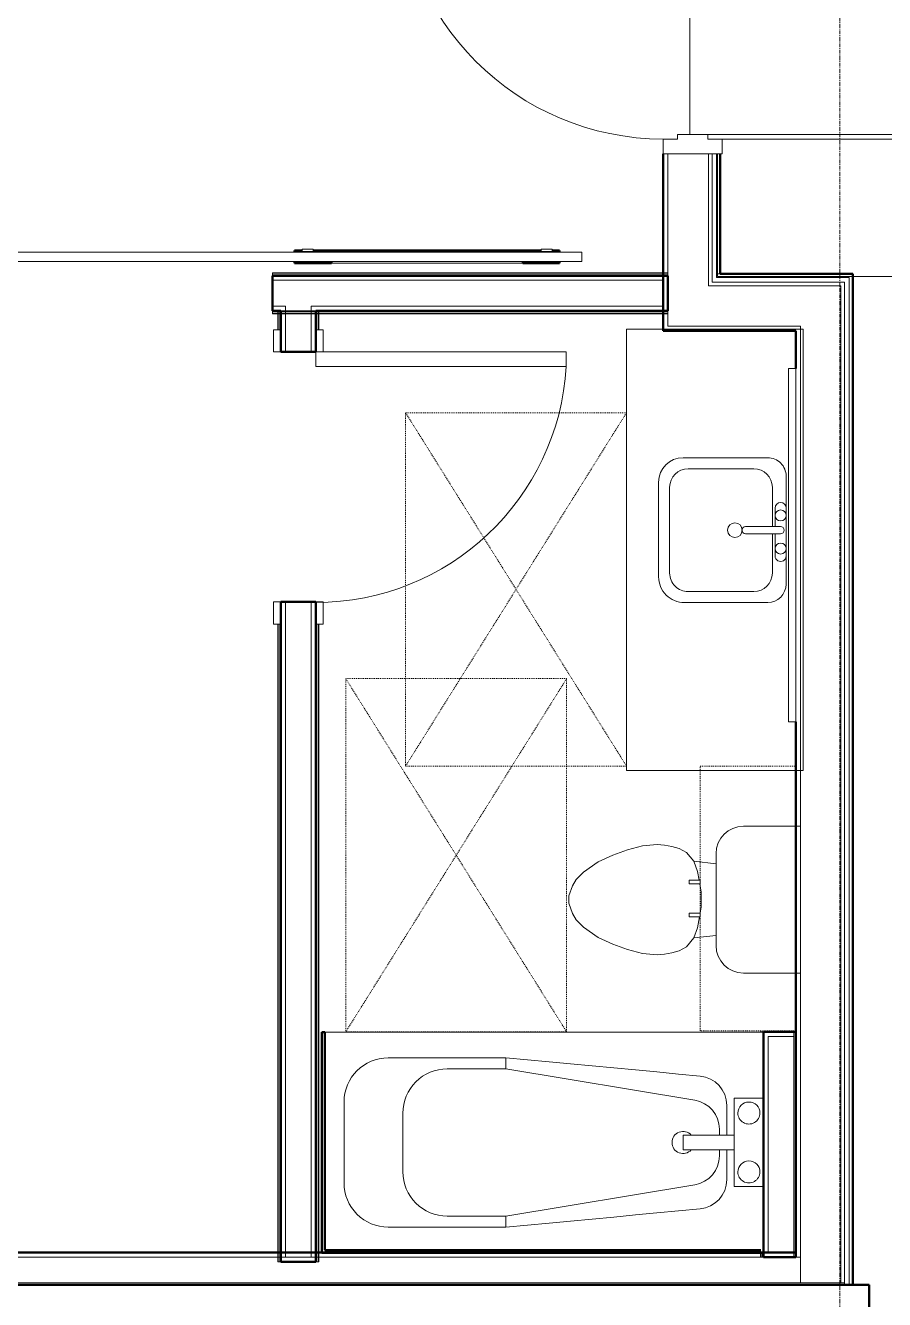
# Model space of a CAD drawing. Header units: inches. Extents: x -4235 to -464, y 9767 to 12344.
# Drawn here: x -3591.9 to -3475.2, y 11549 to 11722.1 of the extents above; entities that cross this region are included whole.
import ezdxf

# ---------------------------------------------------------------- set-up
doc = ezdxf.new("R2010")
doc.units = ezdxf.units.IN
doc.header["$MEASUREMENT"] = 0
doc.linetypes.add('Dash', pattern=[0.25, 0.125, -0.125])
doc.linetypes.add('Grid Line 1_2_', pattern=[0.875, 0.5, -0.125, 0.125, -0.125])
for name, color, linetype, lineweight in [('0-1', 7, 'Continuous', 5), ('0-2', 254, 'Continuous', 9), ('0-3', 7, 'Continuous', 9), ('A-DOOR-1', 7, 'Continuous', 9), ('A-DOOR-2', 130, 'Continuous', 20), ('A-DOOR-3', 250, 'Continuous', 50), ('A-DOOR-FRAM-1', 130, 'Continuous', 20), ('A-FLOR-2', 254, 'Continuous', 9), ('A-FLOR-3', 7, 'Continuous', 9), ('A-FLOR-4', 192, 'Continuous', 9), ('A-GENM-HDLN-1', 7, 'Dash', 9), ('A-WALL-1', 250, 'Continuous', 50), ('A-WALL-2', 50, 'Continuous', 13), ('A-WALL-3', 10, 'Continuous', 9), ('A-WALL-4', 254, 'Continuous', 9), ('A-WALL-5', 7, 'Continuous', 9), ('I-WALL-1', 250, 'Continuous', 50), ('I-WALL-2', 10, 'Continuous', 9), ('I-WALL-3', 254, 'Continuous', 9), ('P-SANR-FIXT-1', 7, 'Continuous', 9), ('P-SANR-FIXT-2', 10, 'Continuous', 9), ('P-SANR-FIXT-3', 254, 'Continuous', 9), ('Q-CASE-1', 10, 'Continuous', 9), ('Q-CASE-2', 254, 'Continuous', 9), ('Q-CASE-3', 7, 'Continuous', 9), ('Q-CASE-4', 7, 'Dash', 9), ('S-GRID-1', 1, 'Grid Line 1_2_', 9)]:
    doc.layers.add(name, color=color, linetype=linetype, lineweight=lineweight)

# ---------------------------------------------------------------- blocks, each defined once
blk = doc.blocks.new('Basic Wall _ INT - W4BØF - _5_8 GYP - 2X4 WOOD_BATT_ - 5_8 GYP_ - ___-2693883-BACKGROUND - 2ND FLOOR')
at = {"layer": 'A-WALL-3'}
for p, q in [((-3595.98, 11683.36), (-3595.98, 11683.34)), ((-3595.98, 11683.24), (-3595.98, 11683.3)), ((-3595.98, 11682.95), (-3595.98, 11683.24)), ((-3595.98, 11683.22), (-3595.98, 11683.16)), ((-3595.98, 11683.16), (-3595.98, 11683.01)), ((-3595.98, 11683.01), (-3595.98, 11682.95)), ((-3595.69, 11683.01), (-3595.75, 11683.01)), ((-3595.57, 11683.01), (-3595.65, 11683.01)), ((-3557.55, 11683.01), (-3557.66, 11683.01)), ((-3557.46, 11683.01), (-3557.54, 11683.01)), ((-3557.4, 11683.01), (-3557.45, 11683.01)), ((-3557.25, 11683.36), (-3552.5, 11683.36)), ((-3556.66, 11683.01), (-3557.25, 11683.01)), ((-3556.4, 11683.01), (-3556.62, 11683.01)), ((-3553.12, 11683.01), (-3556.37, 11683.01)), ((-3552.5, 11683.01), (-3553.08, 11683.01)), ((-3552.3, 11683.01), (-3552.35, 11683.01)), ((-3552.21, 11683.01), (-3552.3, 11683.01)), ((-3552.09, 11683.01), (-3552.2, 11683.01)), ((-3505.3, 11683.36), (-3504.68, 11683.36)), ((-3504.68, 11683.01), (-3505.3, 11683.01)), ((-3504.68, 11683.34), (-3504.68, 11683.36)), ((-3504.68, 11683.16), (-3504.68, 11683.22)), ((-3504.68, 11683.01), (-3504.68, 11683.16)), ((-3504.68, 11682.95), (-3504.68, 11683.01))]:
    blk.add_line(p, q, dxfattribs=at)
at = {"layer": 'A-WALL-4'}
for p, q in [((-3595.98, 11683.32), (-3595.98, 11683.36)), ((-3595.98, 11683.36), (-3594.38, 11683.36)), ((-3595.98, 11683.3), (-3595.98, 11683.32)), ((-3595.69, 11682.95), (-3595.75, 11682.95)), ((-3595.57, 11682.95), (-3595.65, 11682.95)), ((-3594.38, 11683.01), (-3595.57, 11683.01)), ((-3594.38, 11683.34), (-3594.38, 11683.36)), ((-3594.38, 11683.16), (-3594.38, 11683.22)), ((-3594.38, 11683.01), (-3594.38, 11683.16)), ((-3594.38, 11682.95), (-3594.38, 11683.01)), ((-3558.38, 11683.36), (-3558.38, 11683.34)), ((-3558.38, 11683.36), (-3557.25, 11683.36)), ((-3558.38, 11683.22), (-3558.38, 11683.16)), ((-3558.38, 11683.16), (-3558.38, 11683.01)), ((-3558.38, 11683.01), (-3558.38, 11682.95)), ((-3557.66, 11683.01), (-3558.38, 11683.01)), ((-3557.55, 11682.95), (-3557.66, 11682.95)), ((-3557.46, 11682.95), (-3557.54, 11682.95)), ((-3557.4, 11682.95), (-3557.45, 11682.95)), ((-3557.25, 11683.24), (-3556.64, 11683.24)), ((-3556.37, 11682.95), (-3557.25, 11682.95)), ((-3556.62, 11683.24), (-3553.12, 11683.24)), ((-3552.5, 11682.95), (-3556.36, 11682.95)), ((-3553.11, 11683.24), (-3552.5, 11683.24)), ((-3552.5, 11683.36), (-3505.3, 11683.36)), ((-3552.3, 11682.95), (-3552.35, 11682.95)), ((-3552.21, 11682.95), (-3552.3, 11682.95)), ((-3552.09, 11682.95), (-3552.2, 11682.95)), ((-3505.3, 11683.01), (-3552.09, 11683.01)), ((-3505.3, 11683.24), (-3504.68, 11683.24)), ((-3504.68, 11682.95), (-3505.3, 11682.95)), ((-3504.68, 11683.36), (-3504.68, 11683.32)), ((-3504.68, 11683.32), (-3504.68, 11683.3)), ((-3504.68, 11683.3), (-3504.68, 11683.28)), ((-3504.68, 11683.28), (-3504.68, 11683.24)), ((-3504.68, 11683.24), (-3504.68, 11683.24)), ((-3504.68, 11683.24), (-3504.68, 11683.22)), ((-3504.68, 11683.22), (-3504.68, 11683.16)), ((-3504.68, 11683.16), (-3504.68, 11683.07)), ((-3504.68, 11683.07), (-3504.68, 11682.95))]:
    blk.add_line(p, q, dxfattribs=at)
at = {"layer": 'A-WALL-5'}
for p, q in [((-3595.98, 11683.24), (-3594.38, 11683.24)), ((-3594.38, 11682.95), (-3595.57, 11682.95)), ((-3594.38, 11683.36), (-3594.38, 11683.32)), ((-3594.38, 11683.32), (-3594.38, 11683.24)), ((-3594.38, 11683.24), (-3594.38, 11682.95)), ((-3558.38, 11683.32), (-3558.38, 11683.36)), ((-3558.38, 11683.24), (-3558.38, 11683.32)), ((-3558.38, 11683.24), (-3557.25, 11683.24)), ((-3558.38, 11682.95), (-3558.38, 11683.24)), ((-3557.66, 11682.95), (-3558.38, 11682.95)), ((-3552.5, 11683.24), (-3505.3, 11683.24)), ((-3505.3, 11682.95), (-3552.09, 11682.95))]:
    blk.add_line(p, q, dxfattribs=at)
blk = doc.blocks.new('Basic Wall _ INT - W4BØF - _5_8 GYP - 2X4 WOOD_BATT_ - 5_8 GYP_ - ___-2693884-BACKGROUND - 2ND FLOOR')
at = {"layer": 'A-WALL-3'}
for p, q in [((-3595.98, 11688.24), (-3595.98, 11688.53)), ((-3595.98, 11688.53), (-3595.98, 11688.47)), ((-3595.98, 11688.47), (-3595.98, 11688.32)), ((-3595.98, 11688.32), (-3595.98, 11688.25)), ((-3595.98, 11688.18), (-3595.98, 11688.24)), ((-3595.98, 11688.14), (-3595.98, 11688.11)), ((-3595.57, 11688.47), (-3595.74, 11688.47)), ((-3504.68, 11688.47), (-3505.3, 11688.47)), ((-3504.68, 11688.47), (-3504.68, 11688.53)), ((-3504.68, 11688.32), (-3504.68, 11688.41)), ((-3504.68, 11688.25), (-3504.68, 11688.32)), ((-3504.68, 11688.11), (-3504.68, 11688.14)), ((-3505.3, 11688.11), (-3504.68, 11688.11))]:
    blk.add_line(p, q, dxfattribs=at)
at = {"layer": 'A-WALL-4'}
for p, q in [((-3595.98, 11688.16), (-3595.98, 11688.18)), ((-3595.98, 11688.11), (-3595.98, 11688.16)), ((-3595.57, 11688.53), (-3595.74, 11688.53)), ((-3594.38, 11688.47), (-3595.57, 11688.47)), ((-3594.38, 11688.47), (-3594.38, 11688.53)), ((-3594.38, 11688.32), (-3594.38, 11688.47)), ((-3594.38, 11688.25), (-3594.38, 11688.32)), ((-3594.38, 11688.11), (-3594.38, 11688.14)), ((-3558.38, 11688.53), (-3558.38, 11688.47)), ((-3558.38, 11688.47), (-3558.38, 11688.32)), ((-3505.3, 11688.47), (-3558.38, 11688.47)), ((-3558.38, 11688.32), (-3558.38, 11688.25)), ((-3558.38, 11688.14), (-3558.38, 11688.11)), ((-3504.68, 11688.53), (-3505.3, 11688.53)), ((-3504.68, 11688.24), (-3505.3, 11688.24)), ((-3504.68, 11688.53), (-3504.68, 11688.43)), ((-3504.68, 11688.41), (-3504.68, 11688.32)), ((-3504.68, 11688.32), (-3504.68, 11688.26)), ((-3504.68, 11688.26), (-3504.68, 11688.24)), ((-3504.68, 11688.24), (-3504.68, 11688.23)), ((-3504.68, 11688.24), (-3504.68, 11688.24)), ((-3504.68, 11688.23), (-3504.68, 11688.22)), ((-3504.68, 11688.22), (-3504.68, 11688.2)), ((-3504.68, 11688.2), (-3504.68, 11688.18)), ((-3504.68, 11688.18), (-3504.68, 11688.16)), ((-3504.68, 11688.16), (-3504.68, 11688.11)), ((-3595.98, 11688.11), (-3594.38, 11688.11)), ((-3558.38, 11688.11), (-3505.3, 11688.11))]:
    blk.add_line(p, q, dxfattribs=at)
at = {"layer": 'A-WALL-5'}
for p, q in [((-3594.38, 11688.24), (-3595.98, 11688.24)), ((-3594.38, 11688.53), (-3595.57, 11688.53)), ((-3594.38, 11688.53), (-3594.38, 11688.24)), ((-3594.38, 11688.24), (-3594.38, 11688.16)), ((-3594.38, 11688.16), (-3594.38, 11688.11)), ((-3558.38, 11688.24), (-3558.38, 11688.53)), ((-3505.3, 11688.53), (-3558.38, 11688.53)), ((-3505.3, 11688.24), (-3558.38, 11688.24)), ((-3558.38, 11688.16), (-3558.38, 11688.24)), ((-3558.38, 11688.11), (-3558.38, 11688.16))]:
    blk.add_line(p, q, dxfattribs=at)
blk = doc.blocks.new('Basic Wall _ INT - W4BØF - _5_8 GYP - 2X4 WOOD_BATT_ - 5_8 GYP_ - ___-2693886-BACKGROUND - 2ND FLOOR')
at = {"layer": 'A-WALL-3'}
for p, q in [((-3552.47, 11683.36), (-3552.5, 11683.36)), ((-3552.43, 11683.36), (-3552.37, 11683.36)), ((-3552.37, 11683.36), (-3552.09, 11683.36)), ((-3552.3, 11683.36), (-3552.36, 11683.36)), ((-3552.15, 11683.36), (-3552.29, 11683.36)), ((-3552.09, 11683.36), (-3552.15, 11683.36)), ((-3552.15, 11683.21), (-3552.15, 11683.16)), ((-3552.15, 11683.15), (-3552.15, 11683.07)), ((-3552.15, 11683.06), (-3552.15, 11682.95)), ((-3552.5, 11677.78), (-3552.5, 11680.78)), ((-3552.5, 11640.78), (-3552.5, 11643.78)), ((-3552.5, 11554.11), (-3552.5, 11555.36)), ((-3552.15, 11555.36), (-3552.15, 11554.11)), ((-3552.5, 11554.11), (-3552.47, 11554.11)), ((-3552.36, 11554.11), (-3552.3, 11554.11)), ((-3552.29, 11554.11), (-3552.15, 11554.11)), ((-3552.15, 11554.11), (-3552.09, 11554.11))]:
    blk.add_line(p, q, dxfattribs=at)
at = {"layer": 'A-WALL-4'}
for p, q in [((-3552.5, 11683.36), (-3552.46, 11683.36)), ((-3552.5, 11680.78), (-3552.5, 11683.36)), ((-3552.46, 11683.36), (-3552.43, 11683.36)), ((-3552.15, 11682.95), (-3552.15, 11680.78)), ((-3552.09, 11683.21), (-3552.09, 11683.16)), ((-3552.09, 11683.15), (-3552.09, 11683.07)), ((-3552.09, 11683.06), (-3552.09, 11682.95)), ((-3552.5, 11555.36), (-3552.5, 11640.78)), ((-3552.15, 11640.78), (-3552.15, 11555.36)), ((-3552.37, 11554.11), (-3552.37, 11555.36)), ((-3552.09, 11555.36), (-3552.09, 11554.11)), ((-3552.46, 11554.11), (-3552.5, 11554.11)), ((-3552.38, 11554.11), (-3552.46, 11554.11)), ((-3552.37, 11554.11), (-3552.38, 11554.11)), ((-3552.2, 11554.11), (-3552.37, 11554.11)), ((-3552.09, 11554.11), (-3552.2, 11554.11))]:
    blk.add_line(p, q, dxfattribs=at)
at = {"layer": 'A-WALL-5'}
for p, q in [((-3552.37, 11680.78), (-3552.37, 11683.36)), ((-3552.09, 11682.95), (-3552.09, 11680.78)), ((-3552.37, 11555.36), (-3552.37, 11640.78)), ((-3552.09, 11640.78), (-3552.09, 11555.36))]:
    blk.add_line(p, q, dxfattribs=at)
blk = doc.blocks.new('Basic Wall _ INT - W4BØF - _5_8 GYP - 2X4 WOOD_BATT_ - 5_8 GYP_ - ___-2693885-BACKGROUND - 2ND FLOOR')
at = {"layer": 'A-WALL-3'}
for p, q in [((-3557.6, 11683.36), (-3557.66, 11683.36)), ((-3557.66, 11683.36), (-3557.37, 11683.36)), ((-3557.45, 11683.36), (-3557.6, 11683.36)), ((-3557.6, 11683.22), (-3557.6, 11683.16)), ((-3557.6, 11683.16), (-3557.6, 11683.07)), ((-3557.6, 11683.07), (-3557.6, 11682.95)), ((-3557.39, 11683.36), (-3557.45, 11683.36)), ((-3557.37, 11683.36), (-3557.31, 11683.36)), ((-3557.25, 11683.36), (-3557.27, 11683.36)), ((-3557.25, 11677.78), (-3557.25, 11680.78)), ((-3557.25, 11640.78), (-3557.25, 11643.78)), ((-3557.6, 11555.36), (-3557.6, 11554.11)), ((-3557.25, 11554.11), (-3557.25, 11555.36)), ((-3557.66, 11554.11), (-3557.6, 11554.11)), ((-3557.6, 11554.11), (-3557.45, 11554.11)), ((-3557.45, 11554.11), (-3557.39, 11554.11)), ((-3557.27, 11554.11), (-3557.25, 11554.11))]:
    blk.add_line(p, q, dxfattribs=at)
at = {"layer": 'A-WALL-4'}
for p, q in [((-3557.66, 11683.22), (-3557.66, 11683.16)), ((-3557.66, 11683.16), (-3557.66, 11683.07)), ((-3557.66, 11683.07), (-3557.66, 11682.95)), ((-3557.6, 11682.95), (-3557.6, 11680.78)), ((-3557.31, 11683.36), (-3557.29, 11683.36)), ((-3557.29, 11683.36), (-3557.25, 11683.36)), ((-3557.25, 11680.78), (-3557.25, 11683.36)), ((-3557.6, 11640.78), (-3557.6, 11555.36)), ((-3557.25, 11555.36), (-3557.25, 11640.78)), ((-3557.66, 11555.36), (-3557.66, 11554.11)), ((-3557.37, 11555.36), (-3557.37, 11554.11)), ((-3557.54, 11554.11), (-3557.66, 11554.11)), ((-3557.45, 11554.11), (-3557.54, 11554.11)), ((-3557.39, 11554.11), (-3557.45, 11554.11)), ((-3557.37, 11554.11), (-3557.39, 11554.11)), ((-3557.37, 11554.11), (-3557.37, 11554.11)), ((-3557.33, 11554.11), (-3557.37, 11554.11)), ((-3557.31, 11554.11), (-3557.33, 11554.11)), ((-3557.29, 11554.11), (-3557.31, 11554.11)), ((-3557.25, 11554.11), (-3557.29, 11554.11))]:
    blk.add_line(p, q, dxfattribs=at)
at = {"layer": 'A-WALL-5'}
for p, q in [((-3557.66, 11682.95), (-3557.66, 11680.78)), ((-3557.37, 11683.36), (-3557.37, 11680.78)), ((-3557.66, 11640.78), (-3557.66, 11555.36)), ((-3557.37, 11640.78), (-3557.37, 11555.36))]:
    blk.add_line(p, q, dxfattribs=at)
blk = doc.blocks.new('SWING - SINGLE - FLUSH - 2-10 x 6-8 - PRIVACY-3199405-BACKGROUND - 2ND FLOOR')
at = {"layer": 'A-DOOR-1'}
blk.add_arc((17, -2.38), 34.07, 180, 266.6343, dxfattribs=at)
at = {"layer": 'A-DOOR-2'}
for p, q in [((15, -2.38), (15, -36.38)), ((17, -2.38), (15, -2.38)), ((17, -2.38), (17, -36.38)), ((17, -36.38), (15, -36.38))]:
    blk.add_line(p, q, dxfattribs=at)
at = {"layer": 'A-DOOR-FRAM-1'}
for p, q in [((-20, 2.37), (-20, 3.37)), ((-20, 3.37), (-17, 3.37)), ((-17, 2.37), (-20, 2.37)), ((-17, 3.37), (-17, 2.37)), ((17, 2.37), (17, 3.37)), ((17, 3.37), (20, 3.37)), ((20, 2.37), (17, 2.37)), ((20, 3.37), (20, 2.37)), ((-20, -2.38), (-17, -2.38)), ((-20, -3.38), (-20, -2.38)), ((-17, -3.38), (-20, -3.38)), ((-17, -2.38), (-17, -3.38)), ((17, -2.38), (20, -2.38)), ((17, -3.38), (17, -2.38)), ((20, -3.38), (17, -3.38)), ((20, -2.38), (20, -3.38))]:
    blk.add_line(p, q, dxfattribs=at)
blk = doc.blocks.new('BARN - FLUSH - 3-0 x 7-0 BARN DOOR-2961666-BACKGROUND - 2ND FLOOR')
at = {"layer": 'A-DOOR-1'}
for p, q in [((21, -4.32), (-60, -4.32)), ((-60, -4.95), (-60, -4.32)), ((-60, -5.57), (-60, -4.95)), ((-52, -4.07), (-26, -4.07)), ((21, -4.32), (21, -4.95)), ((21, -4.95), (21, -5.57)), ((-60, -5.57), (21, -5.57)), ((-54.5, -5.67), (-56, -5.67)), ((-56, -5.67), (-56, -6)), ((-54.5, -6), (-56, -6)), ((-54.5, -6), (-54.5, -5.67)), ((-23.5, -6), (-23.5, -5.67)), ((-22, -5.67), (-23.5, -5.67)), ((-22, -6), (-23.5, -6)), ((-22, -5.67), (-22, -6))]:
    blk.add_line(p, q, dxfattribs=at)
at = {"layer": 'A-DOOR-3'}
for p, q in [((-52, -4.07), (-57, -4.07)), ((-57, -4.07), (-57, -4.32)), ((-52, -4.33), (-52, -4.07)), ((-21, -4.07), (-26, -4.07)), ((-26, -4.07), (-26, -4.32)), ((-21, -4.32), (-21, -4.07)), ((-57, -5.57), (-57, -5.82)), ((-57, -5.82), (-56, -5.82)), ((-54.5, -5.82), (-23.5, -5.82)), ((-22, -5.82), (-21, -5.82)), ((-21, -5.82), (-21, -5.57))]:
    blk.add_line(p, q, dxfattribs=at)
blk = doc.blocks.new('M_Sink Vanity-Square - 500 x 440mm-V60-BACKGROUND - 2ND FLOOR')
at = {"layer": 'P-SANR-FIXT-1'}
for p, q in [((-5.72, 10.23), (7.14, 10.23)), ((-5.22, 8.73), (6.46, 8.73)), ((-9.22, -4.59), (-9.22, 6.73)), ((-7.72, -2.72), (-7.72, 6.23)), ((8.96, 6.23), (8.96, -2.72)), ((10.46, 6.91), (10.46, -4.59)), ((0.12, -6.33), (0.12, -1.59)), ((1.12, -6.33), (1.12, -1.59)), ((0.12, -5.22), (-5.22, -5.22)), ((-2.88, -5.59), (0.12, -5.59)), ((6.46, -5.22), (1.12, -5.22)), ((1.12, -5.59), (3.62, -5.59)), ((7.96, -7.09), (-6.72, -7.09)), ((3.62, -7.09), (-2.88, -7.09))]:
    blk.add_line(p, q, dxfattribs=at)
for centre, radius, start, end in [((-5.72, 6.73), 3.5, 90, 180), ((-5.22, 6.23), 2.5, 90, 180), ((6.46, 6.23), 2.5, 360, 90), ((7.14, 6.91), 3.32, 360, 90), ((0.62, -0.13), 1, 360, 180), ((0.62, -0.13), 1, 180, 0), ((0.62, -1.59), 0.5, 360, 180), ((-5.22, -2.72), 2.5, 180, 270), ((6.46, -2.72), 2.5, 270, 360), ((-6.72, -4.59), 2.5, 180, 270), ((7.96, -4.59), 2.5, 270, 0), ((-2.88, -6.34), 0.75, 90, 270), ((-1.88, -6.34), 0.75, 360, 180), ((-1.88, -6.34), 0.75, 180, 0), ((0.62, -6.33), 0.5, 180, 0), ((2.62, -6.34), 0.75, 0, 180), ((2.62, -6.34), 0.75, 180, 0), ((3.62, -6.34), 0.75, 270, 90)]:
    blk.add_arc(centre, radius, start, end, dxfattribs=at)
blk = doc.blocks.new('Toilet-Domestic-3D - Toilet-Domestic-3D-V137-BACKGROUND - 2ND FLOOR')
at = {"layer": 'P-SANR-FIXT-1'}
for p, q in [((-9.98, 11.75), (-9.98, 18.85)), ((9.98, 18.85), (9.98, 11.75)), ((6.25, 8.02), (-6.25, 8.02)), ((-4.86, 8.02), (-5.21, 5)), ((4.86, 8.02), (5.21, 5)), ((-3.84, 5.5), (-5.21, 5)), ((-2.65, 5.71), (-3.84, 5.5)), ((-1, 6), (-2.16, 5.8)), ((1, 6), (-1, 6)), ((1.85, 5.85), (1, 6)), ((3.84, 5.5), (2.34, 5.76)), ((5.21, 5), (3.84, 5.5)), ((-6.4, 4), (-6.97, 3)), ((-5.21, 5), (-6.4, 4)), ((6.4, 4), (5.21, 5)), ((6.97, 3), (6.4, 4)), ((-7.24, 2), (-7.41, 1)), ((-6.97, 3), (-7.24, 2)), ((7.24, 2), (6.97, 3)), ((7.41, 1), (7.24, 2)), ((-7.41, 1), (-7.5, 0)), ((7.5, 0), (7.41, 1)), ((-7.5, 0), (-7.33, -1.99)), ((7.33, -1.99), (7.5, 0)), ((-7.33, -1.99), (-6.79, -4)), ((6.79, -4), (7.33, -1.99)), ((-6.79, -4), (-6.06, -6)), ((6.06, -6), (6.79, -4)), ((-6.06, -6), (-5.13, -8)), ((5.13, -8), (6.06, -6)), ((-5.13, -8), (-3.74, -10)), ((3.74, -10), (5.13, -8)), ((-3.74, -10), (-2.74, -11)), ((2.74, -11), (3.74, -10)), ((-2.74, -11), (-1.87, -11.5)), ((-1.87, -11.5), (-0.5, -12)), ((-0.5, -12), (0.5, -12)), ((0.5, -12), (1.87, -11.5)), ((1.87, -11.5), (2.74, -11))]:
    blk.add_line(p, q, dxfattribs=at)
for centre, start, end in [((-6.25, 11.75), 180, 270), ((6.25, 11.75), 270, 360)]:
    blk.add_arc(centre, 3.73, start, end, dxfattribs=at)
at = {"layer": 'P-SANR-FIXT-2'}
blk.add_line((-9.98, 19.48), (9.98, 19.48), dxfattribs=at)
at = {"layer": 'P-SANR-FIXT-3'}
for p, q in [((-9.98, 18.85), (-9.98, 19.48)), ((9.98, 19.48), (9.98, 18.85))]:
    blk.add_line(p, q, dxfattribs=at)
blk = doc.blocks.new('Bath Vanity - Bath Vanity 60_-V146-BACKGROUND - 2ND FLOOR')
at = {"layer": 'Q-CASE-2'}
for p, q in [((30.74, 0), (30.74, 19)), ((-29.26, 1), (-29.26, 0)), ((-29.26, 0), (30.49, 0)), ((30.53, 0), (30.74, 0))]:
    blk.add_line(p, q, dxfattribs=at)
at = {"layer": 'Q-CASE-3'}
for p, q in [((30.74, 24), (-29.26, 24)), ((-29.26, 24), (-29.26, 1)), ((30.74, 19), (30.74, 24))]:
    blk.add_line(p, q, dxfattribs=at)
blk = doc.blocks.new('Bath Tub - Maestro - 60_x30_-V147-BACKGROUND - 2ND FLOOR')
at = {"layer": 'P-SANR-FIXT-1'}
for p, q in [((35, 26.5), (51, 26.5)), ((35, 26.5), (35, 25)), ((35, 25), (9.35, 20.74)), ((43, 25), (35, 25)), ((4, 21), (0.37, 21)), ((4, 16), (4, 21)), ((5, 16), (5, 20.04)), ((57, 20.5), (57, 9.5)), ((49, 11), (49, 19)), ((4, 14), (4, 16)), ((4, 16), (10.94, 16)), ((6, 16.8), (6, 16)), ((10.94, 14), (10.94, 16)), ((4, 9), (4, 14)), ((10.94, 14), (4, 14)), ((5, 9.96), (5, 14)), ((6, 14), (6, 13.2)), ((0.37, 9), (4, 9)), ((9.35, 9.26), (35, 5)), ((35, 3.5), (35, 5)), ((35, 5), (43, 5)), ((51, 3.5), (35, 3.5)), ((0.37, 0), (59.62, 0))]:
    blk.add_line(p, q, dxfattribs=at)
at = {"layer": 'P-SANR-FIXT-1', "flags": 128}
for points in [[(8.63, 24.03), (11.56, 24.3), (14.49, 24.58), (17.42, 24.85), (20.35, 25.13), (23.28, 25.4), (26.21, 25.68), (29.14, 25.95), (32.07, 26.23), (35, 26.5)], [(35, 3.5), (32.07, 3.77), (29.14, 4.05), (26.21, 4.32), (23.28, 4.6), (20.35, 4.87), (17.42, 5.15), (14.49, 5.42), (11.56, 5.7), (8.63, 5.97)]]:
    blk.add_lwpolyline(points, dxfattribs=at)
at = {"layer": 'P-SANR-FIXT-1'}
for centre, radius, start, end in [((51, 20.5), 6, 360, 90), ((43, 19), 6, 360, 90), ((9, 20.04), 4, 95.3558, 180), ((2, 19), 1.5, 360, 180), ((10, 16.8), 4, 99.4223, 180), ((2, 19), 1.5, 180, 360), ((10.94, 15), 1.5, 360, 137.9289), ((10.94, 15), 1.5, 222.0711, 360), ((2, 11), 1.5, 360, 180), ((10, 13.2), 4, 180, 260.5777), ((2, 11), 1.5, 180, 360), ((43, 11), 6, 270, 0), ((9, 9.96), 4, 180, 264.6442), ((51, 9.5), 6, 270, 360)]:
    blk.add_arc(centre, radius, start, end, dxfattribs=at)
at = {"layer": 'P-SANR-FIXT-2'}
for p, q in [((60, 30), (0, 30)), ((0, 29.97), (0, 21)), ((0, 21), (0, 9)), ((0, 21), (0, 9)), ((0, 9), (0, 0))]:
    blk.add_line(p, q, dxfattribs=at)
at = {"layer": 'P-SANR-FIXT-3'}
for p, q in [((60, 0), (60, 29.97)), ((0.37, 21), (0, 21)), ((0, 9), (0.37, 9)), ((0, 0), (0.37, 0)), ((59.62, 0), (60, 0))]:
    blk.add_line(p, q, dxfattribs=at)
blk = doc.blocks.new('ADA Clearances - 30_x48_-3054095-BACKGROUND - 2ND FLOOR')
at = {"layer": 'A-GENM-HDLN-1'}
for p, q in [((15, -24), (-15, 24)), ((-15, -24), (15, 24)), ((15, 24), (-15, 24)), ((-15, 24), (-15, -24)), ((15, -24), (15, 24)), ((-15, -24), (15, -24))]:
    blk.add_line(p, q, dxfattribs=at)
blk = doc.blocks.new('ADA Clearances - 30_x48_-V136-BACKGROUND - 2ND FLOOR')
at = {"layer": 'A-GENM-HDLN-1'}
for p, q in [((15, -24), (-15, 24)), ((-15, -24), (15, 24)), ((15, 24), (-15, 24)), ((15, -24), (15, 24)), ((-15, -24), (15, -24))]:
    blk.add_line(p, q, dxfattribs=at)
blk = doc.blocks.new('BATHROOM MIRROR - BATHROOM MIRROR 48_-3123886-BACKGROUND - 2ND FLOOR')
at = {"layer": 'Q-CASE-1'}
blk.add_line((21.74, -24), (-20.26, -24), dxfattribs=at)
at = {"layer": 'Q-CASE-3'}
for p, q in [((-23.26, -23), (24.74, -23)), ((-23.26, -23), (-23.26, -24)), ((24.74, -24), (-23.26, -24)), ((24.74, -24), (24.74, -23))]:
    blk.add_line(p, q, dxfattribs=at)
blk = doc.blocks.new('300 Series Wall Hung Cabinet_326 - 36_-2909953-BACKGROUND - 2ND FLOOR')
at = {"layer": 'Q-CASE-3'}
for p, q in [((-2.01, 14.69), (-2.5, 14.69)), ((-2.5, 14.69), (-2.5, 13.19)), ((-2.01, 13.19), (-2.01, 14.69)), ((2.49, 14.69), (2, 14.69)), ((2, 14.69), (2, 13.19)), ((2.49, 13.19), (2.49, 14.69)), ((-2.01, 13.19), (-2.5, 13.19)), ((2.49, 13.19), (2, 13.19))]:
    blk.add_line(p, q, dxfattribs=at)
at = {"layer": 'Q-CASE-4'}
for p, q in [((-18, 0.19), (-18, 13.19)), ((-18, 13.19), (18, 13.19)), ((18, 13.19), (18, 0.19)), ((18, 0.19), (-18, 0.19))]:
    blk.add_line(p, q, dxfattribs=at)
blk = doc.blocks.new('Basic Wall _ INT - W4FØF - INT - _5_8 GYP - 2X4 WOOD_BATT__ - ___-3084748-BACKGROUND - 2ND FLOOR')
at = {"layer": 'A-WALL-3'}
for p, q in [((-3492.02, 11555.33), (-3492.02, 11554.74)), ((-3491.67, 11554.74), (-3491.67, 11555.33)), ((-3491.8, 11554.74), (-3492.09, 11554.74)), ((-3492.09, 11554.74), (-3492.02, 11554.74)), ((-3492.02, 11554.74), (-3491.88, 11554.74)), ((-3491.88, 11554.74), (-3491.81, 11554.74)), ((-3491.72, 11554.74), (-3491.8, 11554.74)), ((-3491.67, 11554.74), (-3491.72, 11554.74)), ((-3491.7, 11554.74), (-3491.67, 11554.74))]:
    blk.add_line(p, q, dxfattribs=at)
at = {"layer": 'A-WALL-4'}
for p, q in [((-3492.02, 11585.36), (-3492.09, 11585.36)), ((-3491.88, 11585.36), (-3492.02, 11585.36)), ((-3491.81, 11585.36), (-3491.88, 11585.36)), ((-3491.67, 11585.36), (-3491.7, 11585.36)), ((-3492.09, 11555.33), (-3492.09, 11554.74)), ((-3491.8, 11555.33), (-3491.8, 11554.74))]:
    blk.add_line(p, q, dxfattribs=at)
at = {"layer": 'A-WALL-5'}
for p, q in [((-3492.09, 11585.36), (-3491.8, 11585.36)), ((-3491.8, 11585.36), (-3491.72, 11585.36)), ((-3491.72, 11585.36), (-3491.67, 11585.36))]:
    blk.add_line(p, q, dxfattribs=at)
blk = doc.blocks.new('CTR - 1st Phase - Unit Layouts_rvt-1-BACKGROUND - 2ND FLOOR')
at = {"layer": 'A-WALL-1'}
for p, q in [((-3504.68, 11688.11), (-3558.38, 11688.11)), ((-3558.38, 11688.11), (-3558.38, 11683.36)), ((-3504.68, 11687.49), (-3504.68, 11688.11)), ((-3504.68, 11683.99), (-3504.68, 11687.49)), ((-3558.38, 11683.36), (-3557.25, 11683.36)), ((-3557.25, 11683.36), (-3557.25, 11677.78)), ((-3552.5, 11683.36), (-3504.68, 11683.36)), ((-3552.5, 11677.78), (-3552.5, 11683.36)), ((-3504.68, 11683.36), (-3504.68, 11683.99)), ((-3557.25, 11677.78), (-3552.5, 11677.78)), ((-3557.25, 11643.78), (-3557.25, 11554.11)), ((-3552.5, 11643.78), (-3557.25, 11643.78)), ((-3552.5, 11554.11), (-3552.5, 11643.78)), ((-3551.3, 11585.33), (-3551.67, 11585.33)), ((-3551.67, 11585.33), (-3551.67, 11555.71)), ((-3551.3, 11555.71), (-3551.3, 11585.33)), ((-3491.67, 11585.36), (-3491.67, 11554.74)), ((-3491.05, 11585.36), (-3491.67, 11585.36)), ((-3487.55, 11585.36), (-3491.05, 11585.36)), ((-3487.3, 11585.36), (-3487.55, 11585.36)), ((-3487.3, 11554.74), (-3487.3, 11585.36)), ((-3551.67, 11555.71), (-3551.67, 11555.33)), ((-3551.67, 11555.33), (-3491.67, 11555.33)), ((-3492.05, 11555.71), (-3551.3, 11555.71)), ((-3491.67, 11555.33), (-3491.67, 11555.71)), ((-3557.25, 11554.11), (-3556.62, 11554.11)), ((-3556.62, 11554.11), (-3553.12, 11554.11)), ((-3553.12, 11554.11), (-3552.5, 11554.11)), ((-3491.67, 11554.74), (-3491.05, 11554.74)), ((-3491.05, 11554.74), (-3487.55, 11554.74)), ((-3487.55, 11554.74), (-3487.3, 11554.74))]:
    blk.add_line(p, q, dxfattribs=at)
at = {"layer": 'A-WALL-2'}
for p, q in [((-3558.38, 11687.49), (-3505.3, 11687.49)), ((-3505.3, 11683.99), (-3505.3, 11687.49)), ((-3558.38, 11683.99), (-3556.62, 11683.99)), ((-3556.62, 11683.36), (-3556.62, 11683.99)), ((-3556.62, 11677.78), (-3556.62, 11683.36)), ((-3553.12, 11683.99), (-3505.3, 11683.99)), ((-3553.12, 11683.36), (-3553.12, 11683.99)), ((-3553.12, 11677.78), (-3553.12, 11683.36)), ((-3556.62, 11554.74), (-3556.62, 11643.78)), ((-3553.12, 11554.74), (-3553.12, 11643.78)), ((-3491.05, 11555.36), (-3491.05, 11584.74)), ((-3487.55, 11584.74), (-3491.05, 11584.74)), ((-3487.55, 11585.36), (-3487.55, 11584.74)), ((-3487.55, 11584.74), (-3487.55, 11585.36)), ((-3487.55, 11555.36), (-3487.55, 11584.74)), ((-3491.05, 11555.36), (-3487.55, 11555.36)), ((-3487.55, 11555.36), (-3487.55, 11554.74)), ((-3487.55, 11554.74), (-3487.55, 11555.36)), ((-3556.62, 11554.74), (-3553.12, 11554.74))]:
    blk.add_line(p, q, dxfattribs=at)
at = {"layer": 'A-WALL-3'}
for p, q in [((-3505.3, 11688.11), (-3558.38, 11688.11)), ((-3504.68, 11688.11), (-3505.3, 11688.11)), ((-3504.68, 11688.11), (-3504.68, 11686.75)), ((-3504.68, 11686.72), (-3504.68, 11683.36)), ((-3558.38, 11683.36), (-3557.66, 11683.36)), ((-3557.66, 11683.36), (-3557.39, 11683.36)), ((-3557.25, 11683.22), (-3557.25, 11683.16)), ((-3557.25, 11683.16), (-3557.25, 11683.07)), ((-3557.25, 11683.07), (-3557.25, 11682.95)), ((-3557.25, 11682.95), (-3557.25, 11680.78)), ((-3552.5, 11683.16), (-3552.5, 11683.21)), ((-3552.5, 11683.07), (-3552.5, 11683.15)), ((-3552.5, 11682.95), (-3552.5, 11683.06)), ((-3552.5, 11680.78), (-3552.5, 11682.95)), ((-3552.35, 11683.36), (-3552.09, 11683.36)), ((-3552.09, 11683.36), (-3505.3, 11683.36)), ((-3505.3, 11683.36), (-3504.68, 11683.36)), ((-3557.25, 11680.78), (-3557.25, 11677.78)), ((-3552.5, 11677.78), (-3552.5, 11680.78)), ((-3557.25, 11643.78), (-3557.25, 11640.78)), ((-3552.5, 11640.78), (-3552.5, 11643.78)), ((-3557.25, 11640.78), (-3557.25, 11555.36)), ((-3552.5, 11555.36), (-3552.5, 11640.78)), ((-3487.3, 11554.74), (-3487.3, 11585.36)), ((-3557.25, 11555.36), (-3557.25, 11554.11)), ((-3552.5, 11554.11), (-3552.5, 11555.36)), ((-3551.67, 11555.33), (-3491.67, 11555.33)), ((-3491.67, 11555.71), (-3491.67, 11555.36)), ((-3491.67, 11555.33), (-3491.67, 11554.74)), ((-3552.5, 11554.11), (-3557.25, 11554.11)), ((-3487.3, 11554.74), (-3491.67, 11554.74))]:
    blk.add_line(p, q, dxfattribs=at)
at = {"layer": 'A-WALL-4'}
for p, q in [((-3558.38, 11683.36), (-3558.38, 11688.11)), ((-3552.5, 11677.78), (-3557.25, 11677.78)), ((-3557.25, 11643.78), (-3552.5, 11643.78)), ((-3551.67, 11585.33), (-3551.3, 11585.33)), ((-3551.67, 11585.33), (-3551.67, 11555.71)), ((-3551.3, 11555.71), (-3551.3, 11585.33)), ((-3491.67, 11585.36), (-3487.3, 11585.36)), ((-3551.67, 11555.36), (-3551.67, 11555.71)), ((-3492.05, 11555.71), (-3551.3, 11555.71))]:
    blk.add_line(p, q, dxfattribs=at)
at = {"layer": '0-2'}
for name, p, rotation in [('BARN - FLUSH - 3-0 x 7-0 BARN DOOR-2961666-BACKGROUND - 2ND FLOOR', (-3576.38, 11685.74), 180), ('SWING - SINGLE - FLUSH - 2-10 x 6-8 - PRIVACY-3199405-BACKGROUND - 2ND FLOOR', (-3554.87, 11660.78), 90.00000000001073), ('Bath Vanity - Bath Vanity 60_-V146-BACKGROUND - 2ND FLOOR', (-3486.3, 11650.13), 90.00000000013627), ('BATHROOM MIRROR - BATHROOM MIRROR 48_-3123886-BACKGROUND - 2ND FLOOR', (-3511.3, 11650.75), 90.00000000005838), ('ADA Clearances - 30_x48_-V136-BACKGROUND - 2ND FLOOR', (-3525.3, 11645.49), 180), ('M_Sink Vanity-Square - 500 x 440mm-V60-BACKGROUND - 2ND FLOOR', (-3495.7, 11652.92), 90.00000000015261), ('ADA Clearances - 30_x48_-3054095-BACKGROUND - 2ND FLOOR', (-3533.43, 11609.36), 180), ('300 Series Wall Hung Cabinet_326 - 36_-2909953-BACKGROUND - 2ND FLOOR', (-3487.11, 11603.49), 89.9999999999606), ('Toilet-Domestic-3D - Toilet-Domestic-3D-V137-BACKGROUND - 2ND FLOOR', (-3506.15, 11603.33), 270.0000000000596), ('Bath Tub - Maestro - 60_x30_-V147-BACKGROUND - 2ND FLOOR', (-3491.67, 11585.33), 180)]:
    blk.add_blockref(name, p, dxfattribs=dict(at, rotation=rotation))
for name in ['Basic Wall _ INT - W4BØF - _5_8 GYP - 2X4 WOOD_BATT_ - 5_8 GYP_ - ___-2693884-BACKGROUND - 2ND FLOOR', 'Basic Wall _ INT - W4BØF - _5_8 GYP - 2X4 WOOD_BATT_ - 5_8 GYP_ - ___-2693883-BACKGROUND - 2ND FLOOR', 'Basic Wall _ INT - W4BØF - _5_8 GYP - 2X4 WOOD_BATT_ - 5_8 GYP_ - ___-2693885-BACKGROUND - 2ND FLOOR', 'Basic Wall _ INT - W4BØF - _5_8 GYP - 2X4 WOOD_BATT_ - 5_8 GYP_ - ___-2693886-BACKGROUND - 2ND FLOOR', 'Basic Wall _ INT - W4FØF - INT - _5_8 GYP - 2X4 WOOD_BATT__ - ___-3084748-BACKGROUND - 2ND FLOOR']:
    blk.add_blockref(name, (0, 0), dxfattribs=at)
blk = doc.blocks.new('HOLLOW METAL - UNIT DOOR-2191979-BACKGROUND - 2ND FLOOR')
at = {"layer": 'A-DOOR-1'}
blk.add_arc((18, 4.125), 36, 90, 180, dxfattribs=at)
at = {"layer": 'A-DOOR-2'}
for p, q in [((18, 40.125), (16.25, 40.125)), ((16.25, 40.125), (16.25, 4.125)), ((18, 4.125), (18, 40.125)), ((16.25, 4.125), (18, 4.125))]:
    blk.add_line(p, q, dxfattribs=at)
at = {"layer": 'A-DOOR-FRAM-1'}
for p, q in [((-18, 4.125), (-20, 4.125)), ((-20, 4.125), (-20, -3.875)), ((-18, 2.1875), (-18, 4.125)), ((18, 4.125), (18, 2.1875)), ((20, 4.125), (18, 4.125)), ((20, -3.875), (20, 4.125)), ((-17.375, 2.1875), (-18, 2.1875)), ((-17.375, -1.9375), (-17.375, 2.1875)), ((18, 2.1875), (17.375, 2.1875)), ((17.375, 2.1875), (17.375, -1.9375)), ((-18, -3.875), (-18, -1.9375)), ((-18, -1.9375), (-17.375, -1.9375)), ((17.375, -1.9375), (18, -1.9375)), ((18, -1.9375), (18, -3.875)), ((-20, -3.875), (-18, -3.875)), ((18, -3.875), (20, -3.875))]:
    blk.add_line(p, q, dxfattribs=at)
blk = doc.blocks.new('CTR - 1st Phase - Common Walls_rvt-1-BACKGROUND - 2ND FLOOR')
at = {"layer": 'A-FLOR-2'}
for p, q in [((-3497.92, 11704.69), (-3497.92, 11687.99)), ((-3497.92, 11687.99), (-3479.55, 11687.99))]:
    blk.add_line(p, q, dxfattribs=at)
at = {"layer": 'A-FLOR-3'}
for p, q in [((-3501.67, 11742.06), (-3501.67, 11707.31)), ((-3499.24, 11707.31), (-3435.32, 11707.31)), ((-3435.32, 11706.69), (-3497.3, 11706.69)), ((-3479.55, 11687.99), (-3435.32, 11687.99))]:
    blk.add_line(p, q, dxfattribs=at)
at = {"layer": 'A-WALL-1'}
for p, q in [((-3487.3, 11555.36), (-3682.07, 11555.36)), ((-3479.55, 11550.99), (-3479.55, 11555.36)), ((-3827.32, 11550.99), (-3480.67, 11550.99)), ((-3480.67, 11550.99), (-3480.05, 11550.99)), ((-3480.05, 11550.99), (-3479.55, 11550.99))]:
    blk.add_line(p, q, dxfattribs=at)
at = {"layer": 'A-WALL-2'}
for p, q in [((-3504.67, 11704.69), (-3504.67, 11688.36)), ((-3499.17, 11704.69), (-3499.17, 11688.36)), ((-3498.67, 11704.69), (-3498.67, 11688.36)), ((-3498.05, 11704.69), (-3498.05, 11688.36)), ((-3504.67, 11686.74), (-3504.67, 11688.36)), ((-3499.17, 11687.24), (-3499.17, 11688.36)), ((-3498.67, 11687.86), (-3498.67, 11688.36)), ((-3498.05, 11688.36), (-3497.55, 11688.36)), ((-3498.05, 11687.86), (-3498.05, 11688.36)), ((-3504.67, 11681.24), (-3504.67, 11686.74)), ((-3499.17, 11686.74), (-3499.17, 11687.24)), ((-3481.17, 11686.74), (-3499.17, 11686.74)), ((-3498.67, 11687.24), (-3498.67, 11687.86)), ((-3480.67, 11687.24), (-3498.67, 11687.24)), ((-3480.05, 11687.86), (-3498.05, 11687.86)), ((-3481.17, 11686.74), (-3481.17, 11681.24)), ((-3480.67, 11687.24), (-3480.67, 11686.74)), ((-3480.67, 11686.74), (-3480.67, 11680.61)), ((-3480.05, 11687.86), (-3480.05, 11687.24)), ((-3480.05, 11687.24), (-3480.05, 11680.61)), ((-3486.67, 11681.24), (-3504.67, 11681.24)), ((-3486.67, 11681.24), (-3486.67, 11680.61)), ((-3481.17, 11681.24), (-3481.17, 11680.61)), ((-3486.67, 11555.36), (-3486.67, 11680.61)), ((-3481.17, 11555.36), (-3481.17, 11680.61)), ((-3480.67, 11555.36), (-3480.67, 11680.61)), ((-3480.05, 11555.36), (-3480.05, 11680.61)), ((-3486.67, 11555.36), (-3486.67, 11554.74)), ((-3481.17, 11555.36), (-3481.17, 11551.24)), ((-3480.67, 11555.36), (-3480.67, 11551.24)), ((-3480.05, 11555.36), (-3480.05, 11550.99)), ((-3827.32, 11554.74), (-3486.67, 11554.74)), ((-3486.67, 11554.74), (-3486.67, 11551.24)), ((-3827.32, 11551.24), (-3486.67, 11551.24)), ((-3481.17, 11551.24), (-3486.67, 11551.24)), ((-3486.67, 11551.24), (-3481.17, 11551.24)), ((-3480.67, 11551.24), (-3481.17, 11551.24)), ((-3481.17, 11551.24), (-3480.67, 11551.24)), ((-3480.67, 11551.24), (-3480.67, 11550.99))]:
    blk.add_line(p, q, dxfattribs=at)
at = {"layer": 'A-WALL-3'}
for p, q in [((-3557.54, 11555.36), (-3557.66, 11555.36)), ((-3557.45, 11555.36), (-3557.54, 11555.36)), ((-3557.39, 11555.36), (-3557.45, 11555.36)), ((-3556.63, 11555.36), (-3557.25, 11555.36)), ((-3553.15, 11555.36), (-3556.62, 11555.36)), ((-3552.5, 11555.36), (-3553.12, 11555.36)), ((-3552.3, 11555.36), (-3552.35, 11555.36)), ((-3552.2, 11555.36), (-3552.3, 11555.36)), ((-3552.09, 11555.36), (-3552.2, 11555.36)), ((-3491.05, 11555.36), (-3491.67, 11555.36)), ((-3487.55, 11555.36), (-3491.05, 11555.36)), ((-3487.3, 11555.36), (-3487.55, 11555.36)), ((-3827.32, 11550.99), (-3479.55, 11550.99))]:
    blk.add_line(p, q, dxfattribs=at)
at = {"layer": 'A-WALL-4'}
for p, q in [((-3557.66, 11555.36), (-3676.53, 11555.36)), ((-3551.67, 11555.36), (-3552.09, 11555.36)), ((-3479.55, 11555.36), (-3479.55, 11550.99))]:
    blk.add_line(p, q, dxfattribs=at)
at = {"layer": 'I-WALL-1'}
for p, q in [((-3505.3, 11704.69), (-3505.3, 11688.36)), ((-3497.55, 11688.36), (-3497.55, 11704.69)), ((-3505.3, 11688.36), (-3505.3, 11681.24)), ((-3479.55, 11688.36), (-3497.55, 11688.36)), ((-3479.55, 11687.86), (-3479.55, 11688.36)), ((-3479.55, 11680.61), (-3479.55, 11687.86)), ((-3505.3, 11681.24), (-3505.3, 11680.61)), ((-3505.3, 11680.61), (-3487.3, 11680.61)), ((-3487.3, 11680.61), (-3487.3, 11675.49)), ((-3479.55, 11555.36), (-3479.55, 11680.61)), ((-3487.3, 11627.49), (-3487.3, 11555.36))]:
    blk.add_line(p, q, dxfattribs=at)
at = {"layer": 'I-WALL-2'}
for p, q in [((-3505.3, 11704.69), (-3497.92, 11704.69)), ((-3505.3, 11688.53), (-3505.3, 11688.41)), ((-3505.3, 11688.41), (-3505.3, 11688.36)), ((-3505.3, 11688.32), (-3505.3, 11688.36)), ((-3505.3, 11688.26), (-3505.3, 11688.32)), ((-3505.3, 11687.49), (-3505.3, 11688.11)), ((-3505.3, 11683.99), (-3505.3, 11687.47)), ((-3505.3, 11683.36), (-3505.3, 11683.99)), ((-3505.3, 11683.16), (-3505.3, 11683.22)), ((-3505.3, 11683.07), (-3505.3, 11683.16)), ((-3505.3, 11682.95), (-3505.3, 11683.07)), ((-3487.3, 11585.36), (-3487.3, 11555.36))]:
    blk.add_line(p, q, dxfattribs=at)
at = {"layer": 'I-WALL-3'}
for p, q in [((-3505.3, 11704.69), (-3505.3, 11688.53)), ((-3479.55, 11687.99), (-3479.55, 11680.61)), ((-3505.3, 11680.86), (-3505.3, 11682.95)), ((-3479.55, 11555.36), (-3479.55, 11680.61)), ((-3487.3, 11620.86), (-3487.3, 11613.31)), ((-3487.3, 11593.35), (-3487.3, 11585.36))]:
    blk.add_line(p, q, dxfattribs=at)
at = {"layer": '0-3', "rotation": 89.99999999999125}
blk.add_blockref('HOLLOW METAL - UNIT DOOR-2191979-BACKGROUND - 2ND FLOOR', (-3501.17, 11724.69), dxfattribs=at)
blk = doc.blocks.new('CTR - 1st Phase -Stairs _ Elevators_rvt-1-BACKGROUND - 2ND FLOOR')
at = {"layer": 'A-WALL-1'}
for p, q in [((-3587.32, 11550.99), (-3819.32, 11550.99)), ((-3477.32, 11550.99), (-3587.32, 11550.99)), ((-3477.32, 11542.99), (-3477.32, 11550.99))]:
    blk.add_line(p, q, dxfattribs=at)

msp = doc.modelspace()

# ---------------------------------------------------------------- linework, layer by layer
at = {"layer": 'A-FLOR-4'}
for p, q in [((-3827.32, 11550.99), (-3477.32, 11550.99)), ((-3477.32, 11550.99), (-3477.32, 11508.92))]:
    msp.add_line(p, q, dxfattribs=at)
at = {"layer": 'S-GRID-1'}
msp.add_line((-3481.32, 9836.18), (-3481.32, 12294.59), dxfattribs=at)

# ---------------------------------------------------------------- block references
at = {"layer": '0-1'}
for name in ['CTR - 1st Phase - Unit Layouts_rvt-1-BACKGROUND - 2ND FLOOR', 'CTR - 1st Phase - Common Walls_rvt-1-BACKGROUND - 2ND FLOOR', 'CTR - 1st Phase -Stairs _ Elevators_rvt-1-BACKGROUND - 2ND FLOOR']:
    msp.add_blockref(name, (0, 0), dxfattribs=at)

doc.saveas('drawing.dxf')
